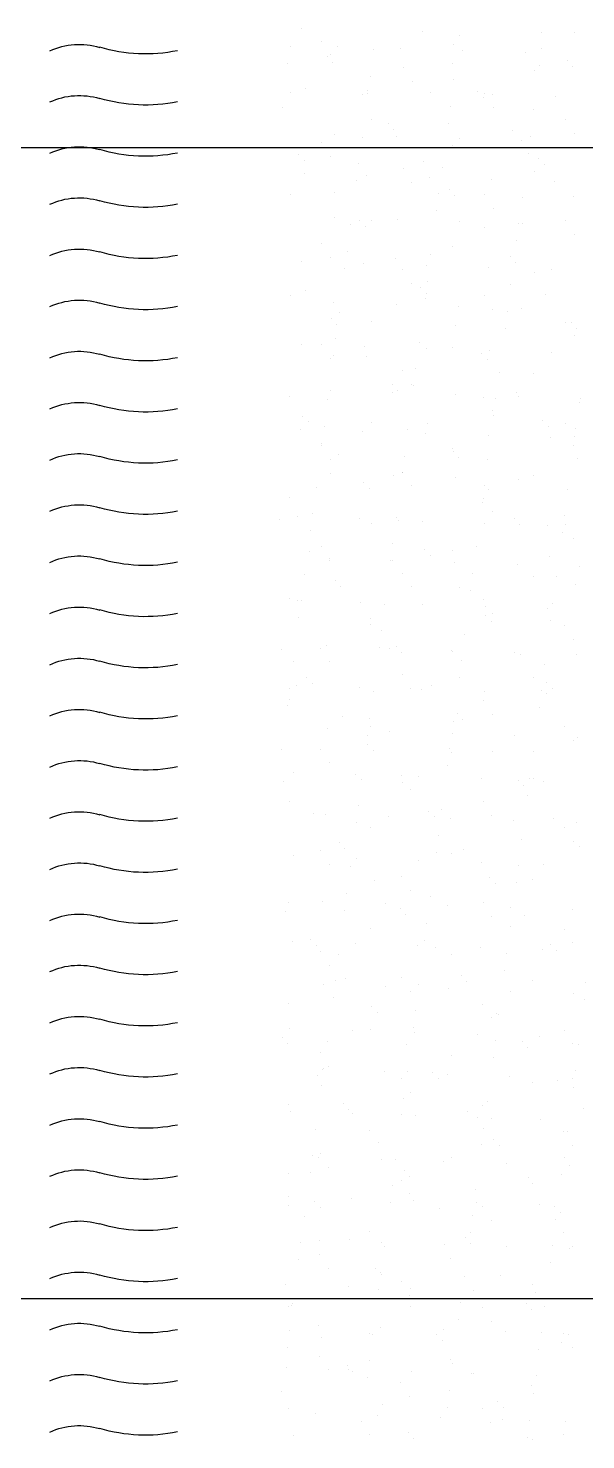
# Model space of a CAD drawing. Header units: millimetres. Extents: x 1203 to 40067, y 460 to 24960.
# Drawn here: x 17054 to 17491, y 14250 to 15354 of the extents above; entities that cross this region are included whole.
import ezdxf

# ---------------------------------------------------------------- set-up
doc = ezdxf.new("R2010")
doc.units = ezdxf.units.MM
for name, color, linetype in [('DOTE', 1, 'Continuous'), ('JJ', 252, 'Continuous'), ('LVTRY', 6, 'Continuous'), ('SPACE', 3, 'Continuous')]:
    doc.layers.add(name, color=color, linetype=linetype)
doc.styles.add('DIM_FONT', font='SIMPLEX.shx', dxfattribs={"width": 0.8})

# ---------------------------------------------------------------- blocks, each defined once
blk = doc.blocks.new('_C0FZY')
at = {"layer": 'JJ', "color": 8}
for p, q in [((1747.1, -833), (1747.1, -833)), ((1773.1, -833.2), (1773.1, -833.2)), ((1837.2, -835.6), (1837.2, -835.6)), ((1866.3, -832.2), (1866.3, -832.2)), ((1960.8, -829.7), (1960.8, -829.7)), ((1772.8, -845.8), (1772.8, -845.8)), ((1785.9, -848.8), (1785.9, -848.8)), ((1834.9, -847.2), (1834.9, -847.2)), ((1842.2, -842.3), (1842.2, -842.3)), ((1883.8, -845.6), (1883.8, -845.6)), ((1904.4, -846.7), (1904.4, -846.7)), ((1932.8, -844), (1932.8, -844)), ((1944.9, -839.8), (1944.9, -839.8)), ((1969.8, -844), (1969.8, -844)), ((1748.6, -860), (1748.6, -860)), ((1752.9, -855.3), (1752.9, -855.3)), ((1774.5, -859.1), (1774.5, -859.1)), ((1843.1, -857.5), (1843.1, -857.5)), ((1881.2, -860.4), (1881.2, -860.4)), ((1936.3, -856.5), (1936.3, -856.5)), ((1938, -850.6), (1938, -850.6)), ((1940.6, -851.8), (1940.6, -851.8)), ((1971.5, -857.2), (1971.5, -857.2)), ((1778.6, -862.8), (1778.6, -862.8)), ((1841.7, -870.1), (1841.7, -870.1)), ((1874.4, -871.1), (1874.4, -871.1)), ((1907.1, -867.4), (1907.1, -867.4)), ((1811.1, -881.6), (1811.1, -881.6)), ((1817.6, -880.9), (1817.6, -880.9)), ((1822.9, -879.6), (1822.9, -879.6)), ((1860, -880), (1860, -880)), ((1908.9, -878.4), (1908.9, -878.4)), ((1908.9, -880.6), (1908.9, -880.6)), ((1913.1, -881.8), (1913.1, -881.8)), ((1957.9, -876.8), (1957.9, -876.8)), ((1969.6, -880.4), (1969.6, -880.4)), ((1762.1, -883.2), (1762.1, -883.2)), ((1779, -893.6), (1779, -893.6)), ((1810.8, -891.6), (1810.8, -891.6)), ((1818.6, -884.3), (1818.6, -884.3)), ((1844.4, -890.8), (1844.4, -890.8)), ((1976.1, -891.7), (1976.1, -891.7)), ((1754, -901.4), (1754, -901.4)), ((1846.2, -904), (1846.2, -904)), ((1892.9, -903.9), (1892.9, -903.9)), ((1906, -900.9), (1906, -900.9)), ((1747.2, -912.1), (1747.2, -912.1)), ((1781.8, -914.2), (1781.8, -914.2)), ((1795.4, -909.6), (1795.4, -909.6)), ((1837.3, -915.8), (1837.3, -915.8)), ((1886.3, -914.2), (1886.3, -914.2)), ((1888.6, -908.6), (1888.6, -908.6)), ((1913.4, -915.1), (1913.4, -915.1)), ((1935.2, -912.6), (1935.2, -912.6)), ((1788.4, -917.4), (1788.4, -917.4)), ((1842.4, -921.4), (1842.4, -921.4)), ((1945, -918.9), (1945, -918.9)), ((1770.9, -936.3), (1770.9, -936.3)), ((1775.2, -931.7), (1775.2, -931.7)), ((1783.5, -927.4), (1783.5, -927.4)), ((1865.4, -933.9), (1865.4, -933.9)), ((1916.1, -935.7), (1916.1, -935.7)), ((1938.2, -929.7), (1938.2, -929.7)), ((1958.6, -932.9), (1958.6, -932.9)), ((1962.9, -928.2), (1962.9, -928.2)), ((1778.7, -941.9), (1778.7, -941.9)), ((1811.9, -948.1), (1811.9, -948.1)), ((1850.7, -938.5), (1850.7, -938.5)), ((1860.8, -946.5), (1860.8, -946.5)), ((1881.4, -939.5), (1881.4, -939.5)), ((1909.8, -944.9), (1909.8, -944.9)), ((1917.9, -949), (1917.9, -949)), ((1958.7, -943.3), (1958.7, -943.3)), ((1763, -949.7), (1763, -949.7)), ((1817.8, -960), (1817.8, -960)), ((1845.2, -956), (1845.2, -956)), ((1853.4, -959.2), (1853.4, -959.2)), ((1874.6, -950.2), (1874.6, -950.2)), ((1935.4, -958.2), (1935.4, -958.2)), ((1969.7, -959.5), (1969.7, -959.5)), ((1747.7, -961.6), (1747.7, -961.6)), ((1788, -961.9), (1788, -961.9)), ((1811, -970.7), (1811, -970.7)), ((1840.9, -960.6), (1840.9, -960.6)), ((1754.2, -980.5), (1754.2, -980.5)), ((1837, -980.8), (1837, -980.8)), ((1855.2, -972.4), (1855.2, -972.4)), ((1886, -979.2), (1886, -979.2)), ((1906.1, -980), (1906.1, -980)), ((1915.2, -980.3), (1915.2, -980.3)), ((1934.9, -977.6), (1934.9, -977.6)), ((1747.4, -991.2), (1747.4, -991.2)), ((1788.1, -982.4), (1788.1, -982.4)), ((1790.8, -982.6), (1790.8, -982.6)), ((1817.7, -985.9), (1817.7, -985.9)), ((1910.9, -984.9), (1910.9, -984.9)), ((1922.4, -983.5), (1922.4, -983.5)), ((1792.5, -995.8), (1792.5, -995.8)), ((1842.5, -1000.5), (1842.5, -1000.5)), ((1925.1, -1004.1), (1925.1, -1004.1)), ((1945.1, -998), (1945.1, -998)), ((1793.2, -1012.7), (1793.2, -1012.7)), ((1797.5, -1008), (1797.5, -1008)), ((1859.7, -1006.9), (1859.7, -1006.9)), ((1863.3, -1015.1), (1863.3, -1015.1)), ((1887.7, -1010.2), (1887.7, -1010.2)), ((1912.3, -1013.5), (1912.3, -1013.5)), ((1938.3, -1008.7), (1938.3, -1008.7)), ((1961.2, -1011.9), (1961.2, -1011.9)), ((1765.4, -1018.3), (1765.4, -1018.3)), ((1778.9, -1021), (1778.9, -1021)), ((1814.4, -1016.7), (1814.4, -1016.7)), ((1881.5, -1018.6), (1881.5, -1018.6)), ((1926.9, -1017.3), (1926.9, -1017.3)), ((1797, -1030.3), (1797, -1030.3)), ((1862.4, -1027.5), (1862.4, -1027.5)), ((1863.2, -1037), (1863.2, -1037)), ((1867.5, -1032.3), (1867.5, -1032.3)), ((1874.7, -1029.3), (1874.7, -1029.3)), ((1957.7, -1034.5), (1957.7, -1034.5)), ((1770, -1038), (1770, -1038)), ((1817.9, -1039.1), (1817.9, -1039.1)), ((1837.9, -1047.3), (1837.9, -1047.3)), ((1864.2, -1040.8), (1864.2, -1040.8)), ((1886.8, -1045.7), (1886.8, -1045.7)), ((1935.8, -1044.1), (1935.8, -1044.1)), ((1969.8, -1038.6), (1969.8, -1038.6)), ((1788.9, -1048.9), (1788.9, -1048.9)), ((1799.8, -1051), (1799.8, -1051)), ((1811.1, -1049.8), (1811.1, -1049.8)), ((1906.2, -1059.1), (1906.2, -1059.1)), ((1931.4, -1051.8), (1931.4, -1051.8)), ((1937.5, -1056.6), (1937.5, -1056.6)), ((1745.5, -1064.8), (1745.5, -1064.8)), ((1747.5, -1070.3), (1747.5, -1070.3)), ((1749.8, -1060.1), (1749.8, -1060.1)), ((1754.3, -1059.6), (1754.3, -1059.6)), ((1801.5, -1064.2), (1801.5, -1064.2)), ((1840, -1062.3), (1840, -1062.3)), ((1933.2, -1061.3), (1933.2, -1061.3)), ((1842.6, -1079.6), (1842.6, -1079.6)), ((1863, -1080), (1863, -1080)), ((1868.7, -1075.3), (1868.7, -1075.3)), ((1911.9, -1078.4), (1911.9, -1078.4)), ((1934.1, -1072.5), (1934.1, -1072.5)), ((1945.3, -1077.1), (1945.3, -1077.1)), ((1960.9, -1076.8), (1960.9, -1076.8)), ((1765.1, -1083.2), (1765.1, -1083.2)), ((1814.1, -1081.6), (1814.1, -1081.6)), ((1815.5, -1089.1), (1815.5, -1089.1)), ((1819.8, -1084.4), (1819.8, -1084.4)), ((1910, -1086.6), (1910, -1086.6)), ((1935.9, -1085.7), (1935.9, -1085.7)), ((1938.5, -1087.8), (1938.5, -1087.8)), ((1779, -1100.1), (1779, -1100.1)), ((1806, -1098.7), (1806, -1098.7)), ((1871.4, -1095.9), (1871.4, -1095.9)), ((1881.7, -1097.7), (1881.7, -1097.7)), ((1792.3, -1114.3), (1792.3, -1114.3)), ((1873.2, -1109.1), (1873.2, -1109.1)), ((1874.9, -1108.4), (1874.9, -1108.4)), ((1885.5, -1113.4), (1885.5, -1113.4)), ((1889.3, -1114.3), (1889.3, -1114.3)), ((1889.8, -1108.7), (1889.8, -1108.7)), ((1938.2, -1112.7), (1938.2, -1112.7)), ((1742.5, -1119.1), (1742.5, -1119.1)), ((1743.4, -1122.1), (1743.4, -1122.1)), ((1791.4, -1117.5), (1791.4, -1117.5)), ((1808.8, -1119.3), (1808.8, -1119.3)), ((1818.1, -1118.2), (1818.1, -1118.2)), ((1840.4, -1115.9), (1840.4, -1115.9)), ((1940.4, -1120.2), (1940.4, -1120.2)), ((1970, -1117.7), (1970, -1117.7)), ((1772.1, -1136.4), (1772.1, -1136.4)), ((1810.5, -1132.5), (1810.5, -1132.5)), ((1811.2, -1128.9), (1811.2, -1128.9)), ((1959.8, -1133), (1959.8, -1133)), ((1746.1, -1142.7), (1746.1, -1142.7)), ((1754.5, -1138.7), (1754.5, -1138.7)), ((1767.8, -1141.1), (1767.8, -1141.1)), ((1862.3, -1138.6), (1862.3, -1138.6)), ((1863.9, -1146.5), (1863.9, -1146.5)), ((1877.7, -1143.6), (1877.7, -1143.6)), ((1906.4, -1138.2), (1906.4, -1138.2)), ((1912.8, -1144.9), (1912.8, -1144.9)), ((1943.1, -1140.9), (1943.1, -1140.9)), ((1955.5, -1137.6), (1955.5, -1137.6)), ((1961.7, -1143.3), (1961.7, -1143.3)), ((1747.6, -1149.4), (1747.6, -1149.4)), ((1747.8, -1156), (1747.8, -1156)), ((1766, -1149.7), (1766, -1149.7)), ((1814.9, -1148.1), (1814.9, -1148.1)), ((1842.8, -1158.7), (1842.8, -1158.7)), ((1944.9, -1154.1), (1944.9, -1154.1)), ((1945.4, -1156.2), (1945.4, -1156.2)), ((1744.6, -1166.4), (1744.6, -1166.4)), ((1815, -1167), (1815, -1167)), ((1837.8, -1165.4), (1837.8, -1165.4)), ((1842.1, -1160.7), (1842.1, -1160.7)), ((1880.4, -1164.3), (1880.4, -1164.3)), ((1932.3, -1162.9), (1932.3, -1162.9)), ((1938.6, -1166.9), (1938.6, -1166.9)), ((1779.2, -1179.2), (1779.2, -1179.2)), ((1840, -1180.9), (1840, -1180.9)), ((1881.8, -1176.8), (1881.8, -1176.8)), ((1882.2, -1177.5), (1882.2, -1177.5)), ((1889, -1179.3), (1889, -1179.3)), ((1937.9, -1177.7), (1937.9, -1177.7)), ((1752.4, -1190.5), (1752.4, -1190.5)), ((1791.1, -1182.5), (1791.1, -1182.5)), ((1814.6, -1190.7), (1814.6, -1190.7)), ((1817.8, -1187.7), (1817.8, -1187.7)), ((1875, -1187.5), (1875, -1187.5)), ((1907.8, -1189.7), (1907.8, -1189.7)), ((1912.1, -1185), (1912.1, -1185)), ((1949.4, -1188.6), (1949.4, -1188.6)), ((1818.2, -1197.3), (1818.2, -1197.3)), ((1819.5, -1200.9), (1819.5, -1200.9)), ((1970.1, -1196.8), (1970.1, -1196.8)), ((1755.1, -1211.1), (1755.1, -1211.1)), ((1794.4, -1212.8), (1794.4, -1212.8)), ((1811.4, -1208), (1811.4, -1208)), ((1886.7, -1212), (1886.7, -1212)), ((1915.3, -1213.5), (1915.3, -1213.5)), ((1952.1, -1209.2), (1952.1, -1209.2)), ((1964.2, -1211.9), (1964.2, -1211.9)), ((1977.8, -1214), (1977.8, -1214)), ((1754.6, -1217.8), (1754.6, -1217.8)), ((1756.8, -1224.3), (1756.8, -1224.3)), ((1768.4, -1218.3), (1768.4, -1218.3)), ((1790.1, -1217.5), (1790.1, -1217.5)), ((1817.4, -1216.7), (1817.4, -1216.7)), ((1866.3, -1215.1), (1866.3, -1215.1)), ((1884.6, -1215), (1884.6, -1215)), ((1906.5, -1217.3), (1906.5, -1217.3)), ((1953.9, -1222.5), (1953.9, -1222.5)), ((1747.8, -1228.5), (1747.8, -1228.5)), ((1824, -1235.4), (1824, -1235.4)), ((1889.4, -1232.7), (1889.4, -1232.7)), ((1945.6, -1235.3), (1945.6, -1235.3)), ((1766.9, -1242.8), (1766.9, -1242.8)), ((1842.9, -1237.8), (1842.9, -1237.8)), ((1860.1, -1241.8), (1860.1, -1241.8)), ((1864.4, -1237.1), (1864.4, -1237.1)), ((1889.8, -1245.8), (1889.8, -1245.8)), ((1891.2, -1245.9), (1891.2, -1245.9)), ((1938.7, -1246), (1938.7, -1246)), ((1938.8, -1244.2), (1938.8, -1244.2)), ((1954.6, -1239.3), (1954.6, -1239.3)), ((1743, -1250.6), (1743, -1250.6)), ((1791.9, -1249), (1791.9, -1249)), ((1826.8, -1256.1), (1826.8, -1256.1)), ((1840.9, -1247.4), (1840.9, -1247.4)), ((1882, -1255.9), (1882, -1255.9)), ((1958.4, -1257), (1958.4, -1257)), ((1746.7, -1264.9), (1746.7, -1264.9)), ((1761.4, -1258.8), (1761.4, -1258.8)), ((1779.3, -1258.3), (1779.3, -1258.3)), ((1836.9, -1267), (1836.9, -1267)), ((1875.1, -1266.6), (1875.1, -1266.6)), ((1930.1, -1266.1), (1930.1, -1266.1)), ((1934.4, -1261.4), (1934.4, -1261.4)), ((1764.1, -1279.5), (1764.1, -1279.5)), ((1818.4, -1276.4), (1818.4, -1276.4)), ((1828.5, -1269.3), (1828.5, -1269.3)), ((1866, -1280.1), (1866, -1280.1)), ((1915, -1278.5), (1915, -1278.5)), ((1961.1, -1277.6), (1961.1, -1277.6)), ((1963.9, -1276.9), (1963.9, -1276.9)), ((1970.3, -1275.9), (1970.3, -1275.9)), ((1768.1, -1283.3), (1768.1, -1283.3)), ((1811.5, -1287.1), (1811.5, -1287.1)), ((1816.7, -1289.1), (1816.7, -1289.1)), ((1817.1, -1281.7), (1817.1, -1281.7)), ((1895.7, -1280.4), (1895.7, -1280.4)), ((1962.9, -1290.8), (1962.9, -1290.8)), ((1754.8, -1296.9), (1754.8, -1296.9)), ((1765.8, -1292.7), (1765.8, -1292.7)), ((1812.4, -1293.8), (1812.4, -1293.8)), ((1898.4, -1301), (1898.4, -1301)), ((1906.7, -1296.4), (1906.7, -1296.4)), ((1906.9, -1291.3), (1906.9, -1291.3)), ((1747.9, -1307.6), (1747.9, -1307.6)), ((1833, -1303.8), (1833, -1303.8)), ((1941.2, -1312.8), (1941.2, -1312.8)), ((1745.5, -1319.2), (1745.5, -1319.2)), ((1789.2, -1319.1), (1789.2, -1319.1)), ((1794.4, -1317.6), (1794.4, -1317.6)), ((1843.1, -1316.9), (1843.1, -1316.9)), ((1843.4, -1316), (1843.4, -1316)), ((1882.4, -1318.1), (1882.4, -1318.1)), ((1886.7, -1313.4), (1886.7, -1313.4)), ((1892.3, -1314.4), (1892.3, -1314.4)), ((1900.2, -1314.2), (1900.2, -1314.2)), ((1945.7, -1314.4), (1945.7, -1314.4)), ((1976.9, -1315.6), (1976.9, -1315.6)), ((1770.4, -1327.2), (1770.4, -1327.2)), ((1835.8, -1324.4), (1835.8, -1324.4)), ((1882.1, -1334.9), (1882.1, -1334.9)), ((1938.9, -1325.1), (1938.9, -1325.1)), ((1967.4, -1325.3), (1967.4, -1325.3)), ((1764.7, -1345.9), (1764.7, -1345.9)), ((1769, -1341.2), (1769, -1341.2)), ((1779.5, -1337.4), (1779.5, -1337.4)), ((1837.5, -1337.7), (1837.5, -1337.7)), ((1859.2, -1343.4), (1859.2, -1343.4)), ((1875.3, -1345.7), (1875.3, -1345.7)), ((1915.8, -1345), (1915.8, -1345)), ((1952.4, -1342.4), (1952.4, -1342.4)), ((1956.7, -1337.7), (1956.7, -1337.7)), ((1964.7, -1343.4), (1964.7, -1343.4)), ((1970.1, -1346), (1970.1, -1346)), ((1769, -1349.8), (1769, -1349.8)), ((1773.1, -1347.9), (1773.1, -1347.9)), ((1817.9, -1348.2), (1817.9, -1348.2)), ((1818.5, -1355.5), (1818.5, -1355.5)), ((1866.9, -1346.6), (1866.9, -1346.6)), ((1904.7, -1348.7), (1904.7, -1348.7)), ((1970.4, -1355), (1970.4, -1355)), ((1774.8, -1361.1), (1774.8, -1361.1)), ((1811.7, -1366.2), (1811.7, -1366.2)), ((1839, -1365.5), (1839, -1365.5)), ((1929.2, -1367.7), (1929.2, -1367.7)), ((1971.9, -1359.2), (1971.9, -1359.2)), ((1754.9, -1376), (1754.9, -1376)), ((1834.7, -1370.2), (1834.7, -1370.2)), ((1842, -1372.2), (1842, -1372.2)), ((1892, -1379.3), (1892, -1379.3)), ((1906.8, -1375.5), (1906.8, -1375.5)), ((1907.4, -1369.4), (1907.4, -1369.4)), ((1940.9, -1377.7), (1940.9, -1377.7)), ((1745.2, -1384.1), (1745.2, -1384.1)), ((1748.1, -1386.7), (1748.1, -1386.7)), ((1794.1, -1382.5), (1794.1, -1382.5)), ((1843, -1380.9), (1843, -1380.9)), ((1908.9, -1389.8), (1908.9, -1389.8)), ((1909.2, -1382.6), (1909.2, -1382.6)), ((1779.4, -1395.6), (1779.4, -1395.6)), ((1811.5, -1395.5), (1811.5, -1395.5)), ((1843.2, -1396), (1843.2, -1396)), ((1844.8, -1392.8), (1844.8, -1392.8)), ((1904.7, -1394.5), (1904.7, -1394.5)), ((1945.9, -1393.5), (1945.9, -1393.5)), ((1976.4, -1393.7), (1976.4, -1393.7)), ((1846.5, -1406), (1846.5, -1406)), ((1939, -1404.2), (1939, -1404.2)), ((1967.2, -1412), (1967.2, -1412)), ((1771.5, -1418.4), (1771.5, -1418.4)), ((1779.6, -1416.5), (1779.6, -1416.5)), ((1782.1, -1416.2), (1782.1, -1416.2)), ((1787, -1422.2), (1787, -1422.2)), ((1791.2, -1417.6), (1791.2, -1417.6)), ((1820.4, -1416.8), (1820.4, -1416.8)), ((1869.3, -1415.2), (1869.3, -1415.2)), ((1881.5, -1419.8), (1881.5, -1419.8)), ((1882.3, -1414), (1882.3, -1414)), ((1913.7, -1417.1), (1913.7, -1417.1)), ((1918.3, -1413.6), (1918.3, -1413.6)), ((1974.7, -1418.8), (1974.7, -1418.8)), ((1783.8, -1429.5), (1783.8, -1429.5)), ((1818.6, -1434.6), (1818.6, -1434.6)), ((1875.4, -1424.8), (1875.4, -1424.8)), ((1970.6, -1434.1), (1970.6, -1434.1)), ((1811.8, -1445.3), (1811.8, -1445.3)), ((1851, -1440.5), (1851, -1440.5)), ((1861.2, -1441.9), (1861.2, -1441.9)), ((1916.4, -1437.8), (1916.4, -1437.8)), ((1941.8, -1444.2), (1941.8, -1444.2)), ((1951.5, -1444.1), (1951.5, -1444.1)), ((1746, -1450.6), (1746, -1450.6)), ((1755, -1455.1), (1755, -1455.1)), ((1763.8, -1447.5), (1763.8, -1447.5)), ((1795, -1449), (1795, -1449)), ((1843.9, -1447.4), (1843.9, -1447.4)), ((1857, -1446.5), (1857, -1446.5)), ((1892.8, -1445.8), (1892.8, -1445.8)), ((1907, -1454.6), (1907, -1454.6)), ((1918.2, -1451), (1918.2, -1451)), ((1748.2, -1465.8), (1748.2, -1465.8)), ((1788.4, -1464), (1788.4, -1464)), ((1853.8, -1461.2), (1853.8, -1461.2)), ((1931.2, -1466.2), (1931.2, -1466.2)), ((1743.5, -1469.6), (1743.5, -1469.6)), ((1833.8, -1471.8), (1833.8, -1471.8)), ((1843.4, -1475.1), (1843.4, -1475.1)), ((1855.5, -1474.4), (1855.5, -1474.4)), ((1918, -1478.6), (1918, -1478.6)), ((1927, -1470.8), (1927, -1470.8)), ((1946, -1472.6), (1946, -1472.6)), ((1966.9, -1477), (1966.9, -1477)), ((1771.1, -1483.4), (1771.1, -1483.4)), ((1791.1, -1484.6), (1791.1, -1484.6)), ((1820.1, -1481.8), (1820.1, -1481.8)), ((1869, -1480.2), (1869, -1480.2)), ((1922.7, -1485.5), (1922.7, -1485.5)), ((1939.2, -1483.3), (1939.2, -1483.3)), ((1779.8, -1495.6), (1779.8, -1495.6)), ((1792.8, -1497.8), (1792.8, -1497.8)), ((1809.2, -1498.6), (1809.2, -1498.6)), ((1813.5, -1493.9), (1813.5, -1493.9)), ((1882.4, -1493.1), (1882.4, -1493.1)), ((1903.8, -1496.1), (1903.8, -1496.1)), ((1860, -1508.9), (1860, -1508.9)), ((1875.6, -1503.9), (1875.6, -1503.9)), ((1925.4, -1506.1), (1925.4, -1506.1)), ((1748.5, -1519.2), (1748.5, -1519.2)), ((1797.4, -1517.6), (1797.4, -1517.6)), ((1818.8, -1513.7), (1818.8, -1513.7)), ((1846.4, -1516), (1846.4, -1516)), ((1879.2, -1522.9), (1879.2, -1522.9)), ((1883.5, -1518.2), (1883.5, -1518.2)), ((1895.3, -1514.4), (1895.3, -1514.4)), ((1927.2, -1519.4), (1927.2, -1519.4)), ((1944.2, -1512.8), (1944.2, -1512.8)), ((1970.7, -1513.2), (1970.7, -1513.2)), ((1973.8, -1520.4), (1973.8, -1520.4)), ((1786.1, -1523.9), (1786.1, -1523.9)), ((1797.4, -1532.3), (1797.4, -1532.3)), ((1812, -1524.4), (1812, -1524.4)), ((1862.8, -1529.6), (1862.8, -1529.6)), ((1907.1, -1533.7), (1907.1, -1533.7)), ((1748.4, -1544.9), (1748.4, -1544.9)), ((1755.2, -1534.2), (1755.2, -1534.2)), ((1864.5, -1542.8), (1864.5, -1542.8)), ((1918.8, -1545.1), (1918.8, -1545.1)), ((1953.5, -1542.5), (1953.5, -1542.5)), ((1967.8, -1543.5), (1967.8, -1543.5)), ((1761.5, -1550.7), (1761.5, -1550.7)), ((1765.8, -1546), (1765.8, -1546)), ((1772, -1549.9), (1772, -1549.9)), ((1800.1, -1553), (1800.1, -1553)), ((1820.9, -1548.3), (1820.9, -1548.3)), ((1843.5, -1554.2), (1843.5, -1554.2)), ((1856.1, -1548.2), (1856.1, -1548.2)), ((1869.9, -1546.7), (1869.9, -1546.7)), ((1931.7, -1553.9), (1931.7, -1553.9)), ((1946.1, -1551.7), (1946.1, -1551.7)), ((1949.2, -1547.2), (1949.2, -1547.2)), ((1801.8, -1566.2), (1801.8, -1566.2)), ((1939.3, -1562.4), (1939.3, -1562.4)), ((1738.4, -1575.9), (1738.4, -1575.9)), ((1779.9, -1574.7), (1779.9, -1574.7)), ((1831.5, -1575), (1831.5, -1575)), ((1835.8, -1570.3), (1835.8, -1570.3)), ((1869, -1577.3), (1869, -1577.3)), ((1882.5, -1572.2), (1882.5, -1572.2)), ((1926.1, -1572.5), (1926.1, -1572.5)), ((1934.4, -1574.5), (1934.4, -1574.5)), ((1943.9, -1577.8), (1943.9, -1577.8)), ((1748.2, -1584.2), (1748.2, -1584.2)), ((1797.1, -1582.6), (1797.1, -1582.6)), ((1846.1, -1581), (1846.1, -1581)), ((1875.7, -1583), (1875.7, -1583)), ((1895, -1579.4), (1895, -1579.4)), ((1936.2, -1587.7), (1936.2, -1587.7)), ((1739.1, -1589.6), (1739.1, -1589.6)), ((1808.4, -1600.2), (1808.4, -1600.2)), ((1818.9, -1592.8), (1818.9, -1592.8)), ((1871.8, -1597.9), (1871.8, -1597.9)), ((1901.5, -1599.3), (1901.5, -1599.3)), ((1905.8, -1594.6), (1905.8, -1594.6)), ((1970.9, -1592.3), (1970.9, -1592.3)), ((1806.4, -1600.7), (1806.4, -1600.7)), ((1812.1, -1603.5), (1812.1, -1603.5)), ((1873.5, -1611.1), (1873.5, -1611.1)), ((1755.3, -1613.3), (1755.3, -1613.3)), ((1774.5, -1618.5), (1774.5, -1618.5)), ((1788.1, -1622.3), (1788.1, -1622.3)), ((1809.1, -1621.3), (1809.1, -1621.3)), ((1823.4, -1616.9), (1823.4, -1616.9)), ((1872.3, -1615.3), (1872.3, -1615.3)), ((1907.2, -1612.8), (1907.2, -1612.8)), ((1921.3, -1613.7), (1921.3, -1613.7)), ((1940.7, -1622.2), (1940.7, -1622.2)), ((1970.2, -1612.1), (1970.2, -1612.1)), ((1975.8, -1618.9), (1975.8, -1618.9)), ((1743.7, -1624.1), (1743.7, -1624.1)), ((1748.5, -1624), (1748.5, -1624)), ((1783.8, -1627), (1783.8, -1627)), ((1843.6, -1633.3), (1843.6, -1633.3)), ((1878.4, -1624.5), (1878.4, -1624.5)), ((1946.3, -1630.8), (1946.3, -1630.8)), ((1971.5, -1623.5), (1971.5, -1623.5)), ((1810.8, -1634.6), (1810.8, -1634.6)), ((1939.5, -1641.5), (1939.5, -1641.5)), ((1943.4, -1642.9), (1943.4, -1642.9)), ((1944.8, -1644.3), (1944.8, -1644.3)), ((1746.4, -1644.8), (1746.4, -1644.8)), ((1749, -1650.7), (1749, -1650.7)), ((1760.7, -1652.3), (1760.7, -1652.3)), ((1780, -1653.8), (1780, -1653.8)), ((1798, -1649.1), (1798, -1649.1)), ((1846.9, -1647.5), (1846.9, -1647.5)), ((1853.8, -1651.3), (1853.8, -1651.3)), ((1858.1, -1646.6), (1858.1, -1646.6)), ((1878, -1645.6), (1878, -1645.6)), ((1882.7, -1651.3), (1882.7, -1651.3)), ((1895.8, -1645.9), (1895.8, -1645.9)), ((1948.4, -1648.8), (1948.4, -1648.8)), ((1748.1, -1658), (1748.1, -1658)), ((1875.9, -1662.1), (1875.9, -1662.1)), ((1880.8, -1666.3), (1880.8, -1666.3)), ((1945.2, -1656.1), (1945.2, -1656.1)), ((1740.4, -1674.4), (1740.4, -1674.4)), ((1815.4, -1669.1), (1815.4, -1669.1)), ((1819.1, -1671.9), (1819.1, -1671.9)), ((1830.7, -1676.6), (1830.7, -1676.6)), ((1923.8, -1675.6), (1923.8, -1675.6)), ((1928.1, -1670.9), (1928.1, -1670.9)), ((1969.9, -1677), (1969.9, -1677)), ((1971, -1671.4), (1971, -1671.4)), ((1774.1, -1683.4), (1774.1, -1683.4)), ((1812.3, -1682.6), (1812.3, -1682.6)), ((1823.1, -1681.8), (1823.1, -1681.8)), ((1872, -1680.2), (1872, -1680.2)), ((1882.5, -1679.5), (1882.5, -1679.5)), ((1921, -1678.6), (1921, -1678.6)), ((1752.7, -1692.5), (1752.7, -1692.5)), ((1755.5, -1692.4), (1755.5, -1692.4)), ((1810.4, -1698.7), (1810.4, -1698.7)), ((1818.1, -1689.7), (1818.1, -1689.7)), ((1907.4, -1691.9), (1907.4, -1691.9)), ((1949.7, -1690.6), (1949.7, -1690.6)), ((1748.7, -1703.1), (1748.7, -1703.1)), ((1806.1, -1703.4), (1806.1, -1703.4)), ((1819.8, -1702.9), (1819.8, -1702.9)), ((1900.7, -1700.9), (1900.7, -1700.9)), ((1946.4, -1709.9), (1946.4, -1709.9)), ((1751.5, -1719.3), (1751.5, -1719.3)), ((1755.4, -1713.1), (1755.4, -1713.1)), ((1800.4, -1717.7), (1800.4, -1717.7)), ((1843.8, -1712.4), (1843.8, -1712.4)), ((1849.4, -1716.1), (1849.4, -1716.1)), ((1887, -1714), (1887, -1714)), ((1898.3, -1714.5), (1898.3, -1714.5)), ((1939.6, -1720.6), (1939.6, -1720.6)), ((1947.3, -1712.9), (1947.3, -1712.9)), ((1952.4, -1711.2), (1952.4, -1711.2)), ((1757.1, -1726.4), (1757.1, -1726.4)), ((1783, -1728.7), (1783, -1728.7)), ((1876.1, -1727.7), (1876.1, -1727.7)), ((1880.4, -1723), (1880.4, -1723)), ((1882.8, -1730.4), (1882.8, -1730.4)), ((1954.2, -1724.5), (1954.2, -1724.5)), ((1970.7, -1725.2), (1970.7, -1725.2)), ((1780.2, -1732.9), (1780.2, -1732.9)), ((1824.4, -1737.4), (1824.4, -1737.4)), ((1876, -1741.2), (1876, -1741.2)), ((1889.8, -1734.7), (1889.8, -1734.7)), ((1970.8, -1743.5), (1970.8, -1743.5)), ((1762.7, -1750.8), (1762.7, -1750.8)), ((1775, -1749.9), (1775, -1749.9)), ((1819.2, -1751), (1819.2, -1751)), ((1823.9, -1748.3), (1823.9, -1748.3)), ((1853, -1752.9), (1853, -1752.9)), ((1872.9, -1746.7), (1872.9, -1746.7)), ((1891.5, -1747.9), (1891.5, -1747.9)), ((1921.8, -1745.1), (1921.8, -1745.1)), ((1946.1, -1752), (1946.1, -1752)), ((1950.4, -1747.3), (1950.4, -1747.3)), ((1971.1, -1750.5), (1971.1, -1750.5)), ((1758.4, -1755.4), (1758.4, -1755.4)), ((1761.7, -1760.9), (1761.7, -1760.9)), ((1812.4, -1761.7), (1812.4, -1761.7)), ((1827.1, -1758.1), (1827.1, -1758.1)), ((1958.7, -1759), (1958.7, -1759)), ((1755.6, -1771.5), (1755.6, -1771.5)), ((1828.8, -1771.3), (1828.8, -1771.3)), ((1832.7, -1775), (1832.7, -1775)), ((1907.5, -1771), (1907.5, -1771)), ((1748.8, -1782.2), (1748.8, -1782.2)), ((1751.2, -1784.3), (1751.2, -1784.3)), ((1764.4, -1781.5), (1764.4, -1781.5)), ((1800.1, -1782.7), (1800.1, -1782.7)), ((1828.4, -1779.7), (1828.4, -1779.7)), ((1849.1, -1781.1), (1849.1, -1781.1)), ((1896.1, -1782.4), (1896.1, -1782.4)), ((1898, -1779.5), (1898, -1779.5)), ((1923, -1777.2), (1923, -1777.2)), ((1946.9, -1777.9), (1946.9, -1777.9)), ((1961.5, -1779.6), (1961.5, -1779.6)), ((1766.1, -1794.7), (1766.1, -1794.7)), ((1843.9, -1791.5), (1843.9, -1791.5)), ((1946.6, -1789), (1946.6, -1789)), ((1963.2, -1792.8), (1963.2, -1792.8)), ((1805.3, -1805), (1805.3, -1805)), ((1833.4, -1805.8), (1833.4, -1805.8)), ((1883, -1809.5), (1883, -1809.5)), ((1898.4, -1804), (1898.4, -1804)), ((1898.8, -1803), (1898.8, -1803)), ((1902.7, -1799.3), (1902.7, -1799.3)), ((1939.8, -1799.7), (1939.8, -1799.7)), ((1777.5, -1818.5), (1777.5, -1818.5)), ((1780.3, -1812), (1780.3, -1812)), ((1826.4, -1816.9), (1826.4, -1816.9)), ((1875.3, -1815.3), (1875.3, -1815.3)), ((1876.1, -1820.3), (1876.1, -1820.3)), ((1900.5, -1816.3), (1900.5, -1816.3)), ((1924.3, -1813.7), (1924.3, -1813.7)), ((1973.2, -1812.1), (1973.2, -1812.1)), ((1770.7, -1829.2), (1770.7, -1829.2)), ((1780.7, -1831.8), (1780.7, -1831.8)), ((1785, -1827.1), (1785, -1827.1)), ((1819.4, -1830.1), (1819.4, -1830.1)), ((1836.1, -1826.5), (1836.1, -1826.5)), ((1875.3, -1829.3), (1875.3, -1829.3)), ((1967.7, -1827.3), (1967.7, -1827.3)), ((1968.4, -1828.3), (1968.4, -1828.3)), ((1971.3, -1829.6), (1971.3, -1829.6)), ((1972.7, -1823.6), (1972.7, -1823.6)), ((1812.5, -1840.8), (1812.5, -1840.8)), ((1837.8, -1839.7), (1837.8, -1839.7)), ((1752, -1850.8), (1752, -1850.8)), ((1755.8, -1850.6), (1755.8, -1850.6)), ((1773.4, -1849.9), (1773.4, -1849.9)), ((1801, -1849.2), (1801, -1849.2)), ((1849.9, -1847.6), (1849.9, -1847.6)), ((1855, -1851.4), (1855, -1851.4)), ((1898.9, -1846), (1898.9, -1846)), ((1905.1, -1850.8), (1905.1, -1850.8)), ((1907.7, -1850.1), (1907.7, -1850.1)), ((1945.3, -1853.6), (1945.3, -1853.6)), ((1947.8, -1844.4), (1947.8, -1844.4)), ((1970.5, -1848), (1970.5, -1848)), ((1748.9, -1861.3), (1748.9, -1861.3)), ((1757.6, -1857.1), (1757.6, -1857.1)), ((1775.1, -1863.1), (1775.1, -1863.1)), ((1850.7, -1856.1), (1850.7, -1856.1)), ((1972.2, -1861.2), (1972.2, -1861.2)), ((1842.4, -1874.2), (1842.4, -1874.2)), ((1844.1, -1870.6), (1844.1, -1870.6)), ((1907.8, -1871.4), (1907.8, -1871.4)), ((1925, -1875.7), (1925, -1875.7)), ((1946.7, -1868.1), (1946.7, -1868.1)), ((1777.2, -1883.5), (1777.2, -1883.5)), ((1826.1, -1881.9), (1826.1, -1881.9)), ((1827.5, -1881.4), (1827.5, -1881.4)), ((1875, -1880.3), (1875, -1880.3)), ((1909.5, -1884.6), (1909.5, -1884.6)), ((1920.7, -1880.4), (1920.7, -1880.4)), ((1924, -1878.7), (1924, -1878.7)), ((1939.9, -1878.8), (1939.9, -1878.8)), ((1972.9, -1877.1), (1972.9, -1877.1)), ((1779.7, -1897.6), (1779.7, -1897.6)), ((1780.5, -1891.1), (1780.5, -1891.1)), ((1845.1, -1894.8), (1845.1, -1894.8)), ((1883.1, -1888.6), (1883.1, -1888.6)), ((1976.7, -1895.7), (1976.7, -1895.7)), ((1803, -1908.1), (1803, -1908.1)), ((1807.3, -1903.5), (1807.3, -1903.5)), ((1819.5, -1909.2), (1819.5, -1909.2)), ((1846.8, -1908), (1846.8, -1908)), ((1876.3, -1899.4), (1876.3, -1899.4)), ((1897.5, -1905.7), (1897.5, -1905.7)), ((1971.4, -1908.7), (1971.4, -1908.7)), ((1754.5, -1919.4), (1754.5, -1919.4)), ((1782.4, -1918.2), (1782.4, -1918.2)), ((1803.4, -1917.8), (1803.4, -1917.8)), ((1812.7, -1919.9), (1812.7, -1919.9)), ((1852.4, -1916.2), (1852.4, -1916.2)), ((1901.3, -1914.6), (1901.3, -1914.6)), ((1914.1, -1919.1), (1914.1, -1919.1)), ((1950.3, -1913), (1950.3, -1913)), ((1755.9, -1929.7), (1755.9, -1929.7)), ((1877.3, -1927.8), (1877.3, -1927.8)), ((1907.8, -1929.2), (1907.8, -1929.2)), ((1967.5, -1930), (1967.5, -1930)), ((1779.8, -1933.4), (1779.8, -1933.4)), ((1784.1, -1931.5), (1784.1, -1931.5)), ((1873, -1932.4), (1873, -1932.4))]:
    blk.add_line(p, q, dxfattribs=at)
for centre, radius, start, end in [((2083, -724.4), 125.5, 258.5105, 286.607), ((2134.8, -898.2), 55.8, 65.4394, 106.607), ((2134.8, -938.2), 55.8, 65.4394, 106.607), ((2083, -764.4), 125.5, 258.5105, 286.607), ((2083, -804.4), 125.5, 258.5105, 286.607), ((2134.8, -978.2), 55.8, 65.4394, 106.607), ((2083, -844.4), 125.5, 258.5105, 286.607), ((2134.8, -1018.2), 55.8, 65.4394, 106.607), ((2134.8, -1058.2), 55.8, 65.4394, 106.607), ((2083, -884.4), 125.5, 258.5105, 286.607), ((2083, -924.4), 125.5, 258.5105, 286.607), ((2083, -924.4), 125.5, 258.5105, 286.607), ((2134.8, -1098.2), 55.8, 65.4394, 106.607), ((2134.8, -1098.2), 55.8, 65.4394, 106.607), ((2083, -964.4), 125.5, 258.5105, 286.607), ((2134.8, -1138.2), 55.8, 65.4394, 106.607), ((2083, -1004.4), 125.5, 258.5105, 286.607), ((2134.8, -1178.2), 55.8, 65.4394, 106.607), ((2083, -1044.4), 125.5, 258.5105, 286.607), ((2134.8, -1218.2), 55.8, 65.4394, 106.607), ((2134.8, -1258.2), 55.8, 65.4394, 106.607), ((2083, -1084.4), 125.5, 258.5105, 286.607), ((2083, -1124.4), 125.5, 258.5105, 286.607), ((2134.8, -1298.2), 55.8, 65.4394, 106.607), ((2083, -1164.4), 125.5, 258.5105, 286.607), ((2134.8, -1338.2), 55.8, 65.4394, 106.607), ((2134.8, -1378.2), 55.8, 65.4394, 106.607), ((2083, -1204.4), 125.5, 258.5105, 286.607), ((2083, -1244.4), 125.5, 258.5105, 286.607), ((2134.8, -1418.2), 55.8, 65.4394, 106.607), ((2083, -1284.4), 125.5, 258.5105, 286.607), ((2134.8, -1458.2), 55.8, 65.4394, 106.607), ((2083, -1324.4), 125.5, 258.5105, 286.607), ((2134.8, -1498.2), 55.8, 65.4394, 106.607), ((2083, -1364.4), 125.5, 258.5105, 286.607), ((2083, -1364.4), 125.5, 258.5105, 286.607), ((2134.8, -1538.2), 55.8, 65.4394, 106.607), ((2134.8, -1538.2), 55.8, 65.4394, 106.607), ((2134.8, -1578.2), 55.8, 65.4394, 106.607), ((2083, -1404.4), 125.5, 258.5105, 286.607), ((2083, -1444.4), 125.5, 258.5105, 286.607), ((2134.8, -1618.2), 55.8, 65.4394, 106.607), ((2083, -1484.4), 125.5, 258.5105, 286.607), ((2134.8, -1658.2), 55.8, 65.4394, 106.607), ((2134.8, -1698.2), 55.8, 65.4394, 106.607), ((2083, -1524.4), 125.5, 258.5105, 286.607), ((2083, -1564.4), 125.5, 258.5105, 286.607), ((2134.8, -1738.2), 55.8, 65.4394, 106.607), ((2083, -1604.4), 125.5, 258.5105, 286.607), ((2134.8, -1778.2), 55.8, 65.4394, 106.607), ((2083, -1644.4), 125.5, 258.5105, 286.607), ((2134.8, -1818.2), 55.8, 65.4394, 106.607), ((2083, -1684.4), 125.5, 258.5105, 286.607), ((2134.8, -1858.2), 55.8, 65.4394, 106.607), ((2134.8, -1898.2), 55.8, 65.4394, 106.607), ((2083, -1724.4), 125.5, 258.5105, 286.607), ((2083, -1764.4), 125.5, 258.5105, 286.607), ((2134.8, -1938.2), 55.8, 65.4394, 106.607), ((2083, -1804.4), 125.5, 258.5105, 286.607), ((2134.8, -1978.2), 55.8, 65.4394, 106.607)]:
    blk.add_arc(centre, radius, start, end, dxfattribs=at)
at = {"style": 'DIM_FONT', "width": 0.8, "flags": 9}
for tag in ['YSIZE', 'XSIZE']:
    blk.add_attdef(tag, (0, 0), '', height=0.5, dxfattribs=at)
blk = doc.blocks.new('111')
blk.add_blockref('_C0FZY', (14400, 8700))
blk = doc.blocks.new('_C245JOH')
at = {"layer": 'LVTRY', "xscale": -1}
blk.add_blockref('111', (14400, -7775), dxfattribs=at)
at = {"style": 'DIM_FONT', "width": 0.7, "flags": 9}
for tag in ['XSIZE', 'YSIZE']:
    blk.add_attdef(tag, (0, 0), '', height=0.5, dxfattribs=at)

msp = doc.modelspace()

# ---------------------------------------------------------------- linework, layer by layer
at = {"layer": 'DOTE'}
for p, q in [((5450.8, 15260.4), (36371.1, 15260.4)), ((5450.8, 14360.4), (36371.1, 14360.4))]:
    msp.add_line(p, q, dxfattribs=at)

# ---------------------------------------------------------------- block references
at = {"layer": 'SPACE'}
msp.add_blockref('_C245JOH', (19229.2, 15258.4), dxfattribs=at)

doc.saveas('drawing.dxf')
